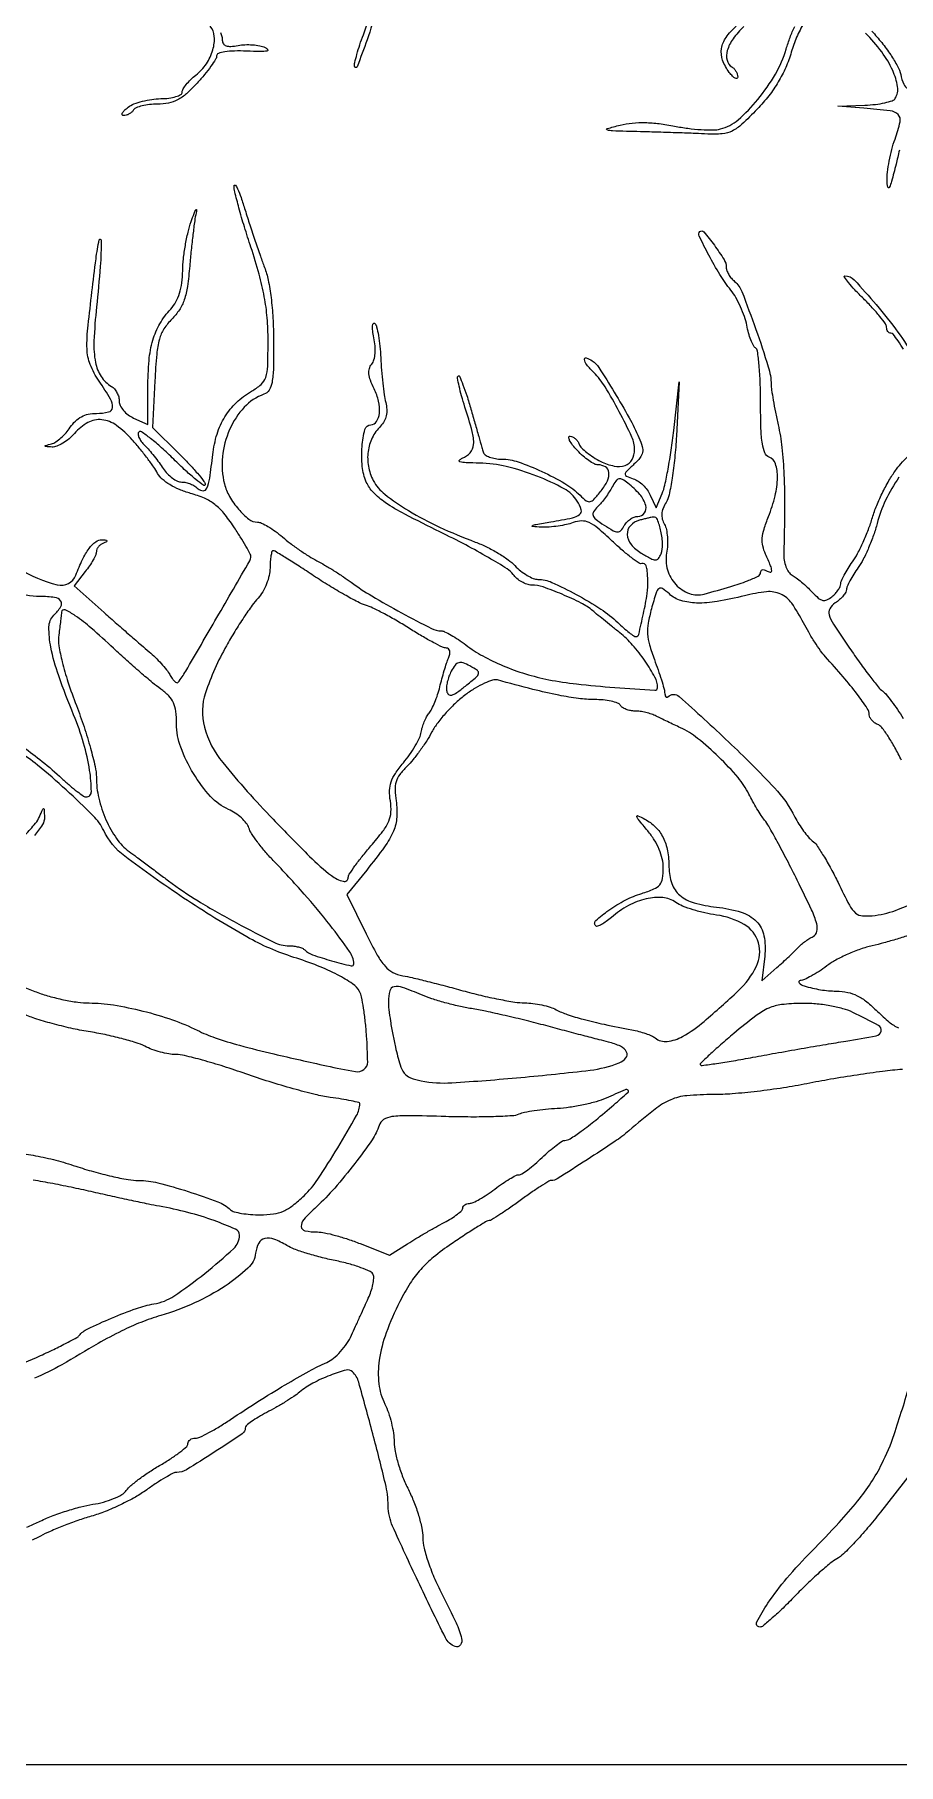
# Model space of a CAD drawing. Extents: x 0 to 565, y 0 to 584.
# Drawn here: x 195.2 to 346.1, y 0 to 302.2 of the extents above; entities that cross this region are included whole.
import ezdxf

# ---------------------------------------------------------------- set-up
doc = ezdxf.new("R2010")
doc.units = 0

msp = doc.modelspace()

# ---------------------------------------------------------------- linework, layer by layer
msp.add_lwpolyline([(0, 292), (0, 0), (282.5, 0), (565, 0), (565, 292), (565, 584), (282.5, 584), (0, 584)], close=True)
for points in [[(255.017089, 306.664562, -0.011236), (253.274051, 301.257658, -0.010116), (251.532222, 296.552555, -0.801208), (251.073066, 296.624273, -0.075436), (251.130807, 297.296468, -0.009634), (251.498444, 298.703661, -0.011098), (252.007367, 300.366479, -0.009033), (252.623766, 302.124273, 0.023048), (253.975074, 306.35376, 0.023574)], [(227.655376, 302.526031, -0.039068), (227.914941, 301.806106, -0.067086), (228, 301.175, 0.142257), (228.176816, 300.566107, 0.173142), (228.642225, 300.202901, 0.098028), (229.469302, 300.099512, 0.028462), (230.75, 300.264315, -0.037419), (231.94943, 300.396891, -0.027969), (233.279687, 300.369431, -0.028555), (234.536634, 300.200421, -0.055861), (235.5, 299.899925, -0.150441), (235.908507, 299.546946, -0.525753), (235.79476, 299.284179, -0.053034), (234.664036, 299.184158, -0.006955), (232.249378, 299.26061, 0.016058), (230.098814, 299.289533, 0.033858), (228.436784, 299.145652, 0.042798), (227.303222, 298.868746, 0.322053), (226.999378, 298.445417, -0.14095), (226.826579, 297.843278, -0.014883), (226.005512, 296.615089, -0.017464), (224.911426, 295.187698, -0.013167), (223.61513, 293.695417, -0.023457), (221.742535, 291.834297, -0.061624), (220.195609, 290.747755, -0.074424), (218.613134, 290.1868, -0.048058), (216.674147, 290, 0.026061), (215.267383, 289.926626, 0.032741), (213.981095, 289.70625, 0.034526), (212.963901, 289.38695, 0.162415), (212.5, 289, -0.071803), (212.179758, 288.617422, -0.052897), (211.730955, 288.29375, -0.053289), (211.228698, 288.073879, -0.076689), (210.749853, 288, -0.281378), (210.516181, 288.142807, -0.249301), (210.520506, 288.431283, -0.078908), (210.88705, 288.902477, -0.026162), (211.55887, 289.468197, -0.068033), (212.567237, 290.034492, -0.029543), (214.031356, 290.514453, -0.028558), (215.671853, 290.848035, -0.03377), (217.25, 290.968197, 0.027907), (218.686816, 291.060684, 0.043659), (219.898438, 291.315569, 0.054004), (220.748857, 291.677637, 0.271486), (221, 292.10608, -0.137037), (221.153066, 292.654074, -0.032522), (221.701364, 293.438942, -0.031063), (222.473683, 294.290048, -0.026323), (223.387622, 295.090264, 0.077761), (225.213515, 297.053881, 0.078045), (226.349555, 299.479009, 0.08887), (226.599141, 301.846431, 0.156378), (225.871762, 303.654518, -0.120155)], [(329.544637, 304.181931, 0.029197), (328.288215, 301.683028, 0.030541), (327.352683, 299.091494, -0.031003), (326.37798, 296.399244, -0.032353), (325.089471, 293.887758, -0.031203), (323.441887, 291.485163, -0.025152), (321.391843, 289.118235, -0.013997), (318.734934, 286.496508, -0.071426), (317.036038, 285.313837, -0.095015), (315.305801, 284.823671, -0.035036), (312.758881, 284.781504, 0.003397), (310.613232, 284.881768, 0.001211), (307.547921, 284.99671, 0.001201), (304.18365, 285.106612, 0.001418), (301, 285.193921, -0.001433), (296.128785, 285.327651, -0.071325), (295.183099, 285.492635, -0.741013), (295.188021, 285.74141, -0.009448), (297.477376, 286.342271, -0.034755), (299.577421, 286.699069, -0.029156), (301.834757, 286.790578, -0.026587), (304.287854, 286.616262, -0.019558), (306.977376, 286.173354, 0.017612), (309.275122, 285.785776, 0.017213), (311.612104, 285.557285, 0.01739), (313.674296, 285.498984, 0.059825), (315, 285.666938, 0.118315), (318.054243, 287.261129, 0.041653), (321.521645, 290.830249, 0.041006), (324.582213, 295.249415, 0.058907), (326.4611, 299.619176, -0.017997), (327.150086, 301.668101, -0.019946), (327.963972, 303.591699, -0.019751)], [(319.07264, 303.562909, 0.044513), (317.18697, 301.408514, 0.086357), (316.179108, 299.362594, 0.132475), (316.14201, 297.678471, 0.196427), (317, 296.5, -0.071803), (317.382578, 296.179758, -0.052897), (317.70625, 295.730955, -0.053289), (317.926121, 295.228698, -0.076689), (318, 294.749853, -0.281378), (317.857193, 294.516181, -0.249301), (317.568717, 294.520506, -0.078908), (317.097523, 294.88705, -0.026162), (316.531803, 295.55887, -0.074526), (315.369471, 297.692675, -0.125594), (315.166899, 299.709091, -0.117654), (315.958271, 301.667738, -0.060635), (317.75, 303.632626, 0.04638)], [(346.227107, 281.965318, -0.005332), (345.647047, 279.5, -0.004374), (344.883384, 276.515445, -0.059738), (344.469818, 275.475725, -0.699343), (344.211678, 275.514129, -0.043958), (344.083808, 276.624273, -0.037054), (344.154355, 278.116022, -0.016652), (344.456632, 280.055248, -0.016379), (344.913614, 282.092253, -0.021439), (345.470683, 283.916908, 0.026311), (346.363764, 286.947514, 0.262828), (346.01164, 288.171761, 0.165923), (344.63711, 288.832094, 0.009939), (340, 289.293242), (335.5, 289.650586), (340.190983, 289.825293, 0.019787), (342.03367, 289.967081, 0.026297), (343.689967, 290.249597, 0.025506), (344.999446, 290.615571, 0.175183), (345.515079, 291.024399, 0.180433), (345.91916, 293.053733, 0.067099), (345.061217, 295.882518, 0.052971), (343.140678, 299.128179, 0.034546), (340.3033, 302.434475, -0.009542)], [(341.410961, 302.75678, -0.021186), (343.146037, 300.756692, -0.020939), (344.712815, 298.609295, -0.021347), (345.922088, 296.618062, -0.071842), (346.4572, 295.194869, 0.042503), (346.992045, 293.47293, 0.201062), (347.70565, 292.755816, 0.112011), (348.972376, 292.541078, 0.009455), (352.296238, 292.787749, 0.013041), (354.47189, 293.048029, 0.011791), (356.70577, 293.42857, 0.011904), (358.690104, 293.864226, 0.036433), (360, 294.287812, -0.061298), (362.385137, 294.930367, -0.054933), (364.947129, 295.009699, -0.041454), (368.0501, 294.503659, -0.016819), (372.171739, 293.326695), (376.843478, 291.820987), (380.596588, 295.975231, -0.033503), (384.675255, 299.923093, -0.081905), (388.251418, 302.060323, -0.074721), (392.524576, 303.043137, -0.024476)], [(192.541852, 208.844498, 0.075492), (199.162396, 206.048159, 0.381833), (202.426944, 207.75, -0.021884), (203.583523, 210.451512, -0.047066), (204.751273, 212.389329, -0.066366), (205.897195, 213.573609, -0.182346), (206.987128, 213.921053, -0.016289), (207.648059, 213.864929, -0.26338), (207.821746, 213.737665, -0.39797), (207.765226, 213.574851, -0.023912), (207.25, 213.337719, 0.063914), (206.772053, 213.069634, 0.060465), (206.367188, 212.685121, 0.064999), (206.092616, 212.247734, 0.108109), (206, 211.824396, -0.107035), (205.88298, 211.284014, -0.020699), (205.429404, 210.386439, -0.021159), (204.801165, 209.365451, -0.01815), (204.057546, 208.346028), (202.115092, 205.876598), (207.382639, 201.188299, 0.001259), (209.587909, 199.23546, 0.001169), (211.858051, 197.244754, 0.001165), (213.885525, 195.483514, 0.00394), (215.2211, 194.347034, -0.01921), (216.280846, 193.38797, -0.015745), (217.339074, 192.286383, -0.016032), (218.24828, 191.210818, -0.039898), (218.821004, 190.355365, 0.026514), (219.244159, 189.685228, 0.049513), (219.66457, 189.201208, 0.076954), (220.019101, 188.957063, 0.348136), (220.247752, 189.00833, 0.037733), (221.610153, 190.979499, 0.000962), (227.053643, 200.32534, 0.000313), (232.797526, 210.245005, 0.131815), (233, 210.999679, 0.126457), (232.890173, 211.426982, 0.005355), (232.11581, 212.798874, 0.008915), (231.143217, 214.412579, 0.006196), (229.98999, 216.201397, 0.024833), (228.251915, 218.561927, 0.057516), (226.677, 220.09383, 0.062287), (224.87573, 221.15464, 0.03372), (222.447618, 222.014666, -0.029654), (220.493537, 222.688977, -0.038952), (218.811218, 223.54235, -0.044504), (217.507003, 224.505816, -0.087492), (216.707628, 225.512617, 0.028333), (216.027899, 226.61344, 0.009332), (214.909028, 228.152905, 0.009261), (213.601686, 229.817834, 0.010363), (212.280551, 231.370792, 0.053897), (209.511035, 233.886778, 0.130322), (206.953413, 234.880534, 0.155322), (204.534263, 234.398276, 0.08776), (202.186949, 232.5, -0.038403), (201.225433, 231.551984, -0.039102), (200.135753, 230.76845, -0.04211), (199.083164, 230.245555, -0.111162), (198.256613, 230.116001, -0.003009), (197.164296, 230.194739, -0.349486), (197.066483, 230.285937, -0.378549), (197.136111, 230.393191, -0.00317), (198.173364, 230.674567, 0.082645), (198.927915, 231.014675, 0.033489), (199.825085, 231.704299, 0.031994), (200.710863, 232.591604, 0.035147), (201.446417, 233.558565, -0.05377), (202.343758, 234.651415, -0.071579), (203.378579, 235.410632, -0.070954), (204.592847, 235.85165, -0.051724), (206.023053, 236, 0.054948), (208.142901, 236.233669, 0.329156), (208.828083, 237.02241, 0.155837), (208.488248, 238.474426, 0.014286), (206.470971, 241.637914, -0.053771), (204.929618, 244.53607, -0.089366), (204.373131, 247.238294, -0.034651), (204.557945, 251.394778, -0.002421), (205.940239, 263, -0.024775), (206.517013, 266.301922, -0.889824), (206.834863, 266.2681, -0.022288), (206.677545, 261.657585, -0.006532), (206.02812, 254.59852, 0.015365), (205.586258, 248.644561, 0.057445), (205.853594, 244.907468, 0.097186), (206.841514, 242.433622, 0.116423), (208.645985, 240.70031, -0.084338), (209.164154, 240.262299, -0.054796), (209.602258, 239.609777, -0.053391), (209.899548, 238.854765, -0.067209), (210, 238.110825, 0.117206), (210.182693, 237.342168, 0.060039), (210.734375, 236.512179, 0.054719), (211.54386, 235.750617, 0.054566), (212.5, 235.181954), (215, 234.042878), (215, 240.456339, -0.021544), (215.206454, 245.245663, -0.048983), (215.868626, 248.802751, -0.061018), (217.086608, 251.653128, -0.056138), (218.985042, 254.21432, 0.061595), (219.884619, 255.455947, 0.050633), (220.526686, 256.962905, 0.043701), (220.921133, 258.775729, 0.02752), (221.076852, 260.938561, -0.023704), (221.207927, 262.975967, -0.014969), (221.54418, 265.335077, -0.015027), (222.015005, 267.639177, -0.026611), (222.559838, 269.5, -0.005596), (223.079264, 270.926375, -0.039913), (223.392148, 271.590625, -0.786365), (223.491932, 271.561722, -0.042936), (223.418663, 271, 0.01941), (223.171433, 269.615507, 0.004418), (222.864721, 267.252194, 0.004566), (222.559818, 264.518905, 0.004426), (222.301464, 261.75215, -0.014304), (221.895703, 258.172221, -0.045559), (221.341648, 255.832525, -0.063112), (220.492481, 254.072974, -0.052475), (219.184144, 252.456872, 0.054805), (217.808954, 250.741953, 0.074351), (217.004372, 248.930392, 0.045395), (216.538783, 246.354397, 0.009144), (216.21373, 241.704722), (215.790743, 233.5), (220.38785, 229, -0.009906), (222.149551, 227.205807, -0.014092), (223.636766, 225.53816, -0.010033), (224.793517, 224.107771, -0.164502), (224.992478, 223.53416, -0.614418), (224.741556, 223.404585, -0.014242), (223.389433, 224.440415, -0.015911), (221.625652, 225.968777, -0.00833), (219.52474, 227.975567, 0.011104), (217.37919, 230.00235, 0.018318), (215.468725, 231.605322, 0.012691), (213.877591, 232.780349, 0.363926), (213.405693, 232.739026, 0.234015), (213.281132, 232.370134, 0.07185), (213.446847, 231.788521, 0.054855), (213.850392, 231.100763, 0.036309), (214.449834, 230.407308, -0.018332), (215.207348, 229.592113, -0.009487), (216.09611, 228.522049, -0.009418), (216.969067, 227.386268, -0.014106), (217.683892, 226.359689, 0.045366), (218.400143, 225.45694, 0.04469), (219.270811, 224.693159, 0.048356), (220.158287, 224.168226, 0.109814), (220.91501, 224, -0.058235), (221.645624, 223.914616, -0.038961), (222.447904, 223.65713, -0.039064), (223.197153, 223.279804, -0.060268), (223.767217, 222.832783, 0.19938), (224.635949, 222.473856, 0.299218), (225.298267, 222.910893, 0.065689), (225.79278, 224.664545, 0.00734), (226.327619, 228.788099, -0.046605), (227.083352, 232.378724, -0.061977), (228.455603, 235.415738, -0.065479), (230.458339, 237.897663, -0.061037), (233.079466, 239.845746, 0.051239), (234.767015, 241.049523, 0.13379), (235.580182, 242.283155, 0.071355), (235.919631, 244.210639, 0.007745), (235.993677, 248.735119, 0.021191), (235.830694, 252.660016, 0.024541), (235.334893, 256.367278, 0.022088), (234.426228, 260.315817, 0.012602), (233, 265, -0.005963), (231.856237, 268.584959, -0.007819), (230.902177, 271.886961, -0.005949), (230.182233, 274.663144, -0.070838), (230.071242, 275.764881, -0.679928), (230.274656, 275.835809, -0.07294), (230.661305, 275.227809, -0.022403), (231.267684, 273.691835, -0.008508), (231.979923, 271.5, 0.004144), (232.796598, 268.910076, 0.003159), (233.73217, 266.0875, 0.003193), (234.642649, 263.453168, 0.007493), (235.364787, 261.5, -0.042827), (236.013972, 259.271971, -0.018516), (236.509436, 256.219124, -0.016712), (236.834691, 252.632715, -0.013007), (236.956107, 248.718615, -0.00617), (236.920359, 243.84936, -0.039992), (236.676486, 241.409498, -0.093126), (236.157664, 240.052906, -0.171789), (235.25, 239.319603, 0.121298), (231.83166, 237.076597, 0.083536), (229.273833, 233.189472, 0.078671), (228.017888, 228.435585, 0.087013), (228.361146, 223.697217, 0.069214), (229.26031, 221.472601, 0.046925), (230.842052, 219.238631, 0.047662), (232.633737, 217.516312, 0.168962), (234.117295, 216.998779, -0.109978), (234.839152, 216.837388, -0.023857), (235.975081, 216.236246, -0.023784), (237.250014, 215.397292, -0.020797), (238.5, 214.404637, 0.016203), (239.867055, 213.298388, 0.010791), (241.5, 212.116879, 0.01087), (243.135644, 211.038152, 0.020836), (244.5, 210.257646, -0.01342), (245.864871, 209.503482, -0.007321), (247.5, 208.509322, -0.007291), (249.133447, 207.449604, -0.011496), (250.5, 206.488222, 0.025342), (254.091811, 204.10718, 0.009887), (259.275547, 201.173819, 0.00543), (264.538218, 198.40506, 0.118921), (266.217202, 198, -0.112802), (266.82583, 197.860922, -0.017116), (267.937599, 197.277117, -0.01844), (269.222119, 196.481351, -0.015024), (270.537594, 195.539123, 0.037377), (273.472813, 193.629107, 0.026306), (277.021853, 191.916629, 0.025079), (280.942655, 190.499549, 0.024804), (285, 189.476186, 0.022093), (289.857017, 188.725739, 0.008951), (296.52935, 188.115419, 0.002328), (303.524192, 187.634404, 0.433086), (304, 188.080694, 0.123758), (303.537799, 189.919455, 0.027483), (301.83607, 192.710822, 0.029215), (299.6456, 195.528307, 0.044099), (297.401126, 197.67614, -0.000761), (295.964083, 198.83059, -0.000813), (294.561996, 199.964241, -0.000771), (293.359594, 200.942754, -0.003811), (292.687522, 201.5, 0.057004), (290.651713, 202.851322, 0.018209), (287.351898, 204.387511, 0.016868), (284.00723, 205.667704, 0.083146), (282.022777, 206, -0.08099), (281.196017, 206.134802, -0.049249), (280.290441, 206.541025, -0.047853), (279.447871, 207.137119, -0.06067), (278.806704, 207.841787, 0.099103), (277.764735, 208.824575, 0.007905), (274.505719, 210.790588, 0.010455), (270.499933, 213.010746, 0.007824), (266, 215.293922, -0.00642), (259.890123, 218.3724, -0.028901), (256.455587, 220.41881, -0.051099), (254.38725, 222.151229, -0.089958), (253.146887, 223.995727, -0.07958), (252.440143, 226.720908, -0.043494), (252.412494, 230.181847, -0.04203), (252.908295, 233.197423, -0.343595), (253.938324, 234, 0.260535), (254.934237, 234.55673, 0.115363), (255.426386, 236.033871, 0.07929), (255.288436, 238.10996, 0.059606), (254.516006, 240.268371, -0.025022), (253.858056, 241.771044, -0.066327), (253.590992, 242.910552, -0.094834), (253.674567, 243.822904, -0.103435), (254.090352, 244.608868, 0.105864), (254.483323, 245.360423, 0.04707), (254.680927, 246.46663, 0.041219), (254.681329, 247.788918, 0.032267), (254.471636, 249.209041, -0.018083), (254.257431, 250.420904, -0.048369), (254.220541, 251.296116, -0.152449), (254.361783, 251.674678, -0.445436), (254.607219, 251.692631, -0.142031), (254.947778, 251.102679, -0.016562), (255.265912, 249.597092, -0.018818), (255.522833, 247.740203, -0.014344), (255.668807, 245.692631, 0.008929), (255.800402, 243.514489, 0.008031), (256.013182, 241.263887, 0.008077), (256.269063, 239.251591, 0.02501), (256.531177, 237.907834, -0.047913), (256.712003, 236.685734, -0.066268), (256.622211, 235.582324, -0.071975), (256.259694, 234.611096, -0.071234), (255.635776, 233.778633, 0.082983), (254.185418, 231.746253, 0.080206), (253.453064, 229.328798, 0.078498), (253.511152, 226.757706, 0.074635), (254.354613, 224.281147, 0.108431), (256.371482, 221.853659, 0.029598), (260.500984, 219.014369, 0.027059), (265.905742, 216.138158, 0.019822), (272.177198, 213.521287, -0.025158), (274.132668, 212.680734, -0.020368), (276.140559, 211.591617, -0.020826), (277.912655, 210.432167, -0.048935), (279.101512, 209.391945, 0.035388), (280.092233, 208.476625, 0.034603), (281.209289, 207.702634, 0.03667), (282.284305, 207.165395, 0.097845), (283.121399, 207, -0.106873), (285.533294, 206.478512, -0.017722), (289.81348, 204.350886, -0.020513), (294.098099, 201.795494, -0.046289), (297.054719, 199.446791, 0.01103), (298.077556, 198.509537, 0.015289), (299.037408, 197.718745, 0.011761), (299.859969, 197.112642, 0.15408), (300.216821, 197, 0.346667), (300.718058, 197.394994, 0.005983), (301.542588, 201.013822, 0.013677), (302.199664, 204.530783, 0.052555), (302.315911, 206.75, 0.009801), (302.190436, 208.482912, 0.062298), (302.00134, 209.343398, 0.179192), (301.695481, 209.709955, 0.211896), (301.25, 209.756086, -0.234271), (300.776756, 209.825585, -0.01089), (299.426191, 210.805832, -0.01611), (297.83705, 212.09573, -0.010675), (296.094479, 213.672207, 0.01242), (293.589469, 215.922601, 0.065798), (292.045952, 216.924321, 0.117498), (290.742108, 217.202678, 0.085137), (289.27938, 216.91612, -0.036725), (288.128606, 216.572834, -0.018681), (286.64205, 216.303661, -0.018454), (285.080395, 216.139288, -0.026226), (283.6849, 216.117619, -0.011536), (282.184867, 216.207704, -0.739931), (282.147913, 216.377992, -0.083408), (282.771506, 216.601394, -0.00283), (285.347751, 217.048704, 0.00815), (289.153839, 217.751338, 0.116155), (290.400617, 218.323324, 0.312679), (290.663845, 219.164419, 0.064624), (289.977971, 220.652621, 0.128211), (287.672467, 222.821345, 0.031953), (282.941725, 225.024965, 0.033324), (277.591062, 226.711917, 0.055985), (272.922844, 227.307696, -0.007161), (270.56529, 227.377044, -0.05794), (269.498886, 227.548571, -0.548038), (269.416654, 227.821255, -0.127358), (269.904035, 228.160204, 0.124254), (271.308073, 229.123965, 0.169004), (271.883717, 230.535772, 0.078914), (271.64017, 232.842577, 0.013357), (270.372187, 237.100956, -0.009993), (269.78048, 239.040344, -0.015272), (269.352901, 240.746143, -0.009761), (269.073479, 242.15687, -0.245092), (269.188141, 242.521474, -0.531533), (269.428253, 242.47487, -0.009087), (270.022214, 241.004052, -0.014192), (270.692725, 239.091831, -0.007949), (271.404379, 236.73262, 0.000337), (272.110936, 234.254474, 0.000426), (272.767868, 231.963645, 0.000336), (273.321886, 230.042746, 0.003448), (273.557041, 229.25, 0.168601), (273.906311, 228.770282, 0.059928), (274.666235, 228.367187, 0.051089), (275.675898, 228.092206, 0.040976), (276.799137, 228, -0.083389), (279.671385, 227.517619, -0.025094), (283.794549, 225.856593, -0.025787), (287.814063, 223.739905, -0.062364), (290.460023, 221.682834, 0.031981), (291.544367, 220.728989, 0.220372), (292.218319, 220.575653, 0.159624), (292.901702, 220.973014, 0.015258), (294.155808, 222.470949, 0.054171), (295.257933, 224.235602, 0.143172), (295.501044, 225.68995, 0.227485), (294.902505, 226.631739, 0.140233), (293.615297, 227, -0.122697), (292.975738, 227.159343, -0.029172), (292.030803, 227.734375, -0.028277), (290.992134, 228.543059, -0.024637), (290, 229.5, -0.021415), (289.17196, 230.460708, -0.048771), (288.654808, 231.265625, -0.106661), (288.515565, 231.786753, -0.428514), (288.718697, 232, -0.113436), (289.166517, 231.897078, -0.06591), (289.629186, 231.591672, -0.060591), (290.035914, 231.141454, -0.061891), (290.319436, 230.609946, 0.104782), (290.735368, 229.968415, 0.028317), (291.643034, 229.155857, 0.02737), (292.803251, 228.329633, 0.025344), (294.076252, 227.611847, 0.063719), (296.420557, 226.794498, 0.135939), (298.320059, 226.912444, 0.182), (299.541002, 227.924851, 0.130342), (300, 229.655688, 0.108553), (299.515702, 231.860103, 0.01346), (297.323655, 236.290732, 0.016182), (294.847644, 240.628062, 0.058647), (292.882515, 243.117485, -0.025955), (291.64394, 244.491786, -0.134969), (291.237805, 245.417885, -0.555956), (291.564187, 245.693327, -0.071154), (292.57912, 245.195627, -0.100683), (293.763151, 243.979724, -0.006231), (296.448017, 239.687441, -0.010129), (299.038882, 235.227255, -0.023582), (300.750062, 231.763325, -0.030505), (301.324154, 230.193959, -0.118873), (301.378591, 229.169071, -0.124798), (300.959384, 228.259532, -0.035159), (299.885795, 227.108229, 0.008383), (298.567754, 225.838348, 0.187585), (298.357245, 225.36234, 0.31565), (298.583221, 225.006652, 0.021497), (299.770309, 224.572901, -0.07267), (300.589243, 224.174868, -0.041792), (301.44333, 223.482737, -0.040755), (302.201861, 222.626147, -0.053333), (302.736251, 221.727998), (303.758496, 219.5), (304.811646, 222, 0.045896), (305.277675, 223.470164, 0.008448), (305.838906, 226.2625, 0.009009), (306.383082, 229.562454, 0.008092), (306.829809, 233), (307.794821, 241.5), (307.290076, 232, -0.011365), (307.00234, 228.211799, -0.013877), (306.554694, 224.686099, -0.012408), (306.026607, 221.765084, -0.089288), (305.495442, 220.44204, 0.04554), (304.970428, 219.405557, 0.075278), (304.749512, 218.451626, 0.082054), (304.82899, 217.534471, 0.065098), (305.198602, 216.609601, -0.076425), (305.53783, 215.701907, -0.032028), (305.721769, 214.40663, -0.030753), (305.744098, 212.970063, -0.034889), (305.585103, 211.601948, 0.118979), (305.735618, 208.676173, 0.114208), (307.201074, 206.090829, 0.12285), (309.55279, 204.53922, 0.151654), (312.164924, 204.440617, 0.005828), (316.774357, 205.740859, 0.020053), (319.716979, 206.737928, 0.024242), (321.596925, 207.566817, 0.284053), (322, 208.219077, -0.136498), (322.081032, 208.510369, -0.19084), (322.29375, 208.672418, -0.140621), (322.61717, 208.670624, -0.067256), (323, 208.5, 0.103502), (323.672552, 208.256552, 0.470089), (323.940116, 208.499801, 0.087193), (323.743543, 209.379467, 0.008432), (322.867137, 211.392257, -0.053935), (322.390433, 212.831909, -0.072121), (322.297044, 214.203082, -0.056054), (322.598838, 215.789594, -0.020163), (323.367137, 217.959547, 0.034992), (324.532731, 221.590113, 0.057044), (324.941203, 224.795856, 0.077728), (324.59883, 227.184364, 0.230684), (323.5, 228.361626, -0.204979), (322.753042, 229.087036, -0.060034), (322.307833, 230.660432, -0.032026), (322.063857, 233.310712, -0.006942), (322, 237.909598, 0.009231), (321.93578, 241.387674, 0.013986), (321.73955, 244.4073, 0.008613), (321.465941, 246.882604, 0.226222), (321.113363, 247.429938, -0.138234), (320.73079, 247.846832, -0.024926), (320.29928, 248.818512, -0.025204), (319.896988, 250.041936, -0.020464), (319.587082, 251.387508, 0.037337), (319.186845, 252.891521, 0.022842), (318.50483, 254.597091, 0.02284), (317.669955, 256.233569, 0.037291), (316.801044, 257.525803, -0.027852), (314.900568, 260.240185, -0.01715), (312.959252, 263.624167, -0.008384), (311.26984, 266.951844, -0.319889), (311.401115, 267.734448, -0.441321), (312.076544, 267.703473, -0.014786), (313.920126, 265.348404, -0.019315), (315.606909, 262.861442, -0.140247), (316, 261.487586, 0.090862), (316.103023, 260.925342, 0.042912), (316.423841, 260.258175, 0.040634), (316.890791, 259.597442, 0.045439), (317.442864, 259.047419, -0.128183), (318.726741, 257.260769, -0.006898), (321.163731, 250.673197, -0.0093), (323.342404, 244.141067, -0.07361), (323.837632, 241, 0.035846), (323.909732, 240.112718, 0.005214), (324.204054, 238.325, 0.005879), (324.599561, 236.215733, 0.005007), (325.065182, 234, -0.027082), (325.716355, 230.040327, -0.016369), (326.077863, 225.299428, -0.012659), (326.185306, 219.348546, -0.005733), (326.039292, 211.55366, 0.04604), (326.114892, 210.332278, 0.052609), (326.414507, 209.201241, 0.059309), (326.889908, 208.293748, 0.115398), (327.49048, 207.745389, -0.034543), (328.216728, 207.270338, -0.013558), (329.151027, 206.521831, -0.013344), (330.121155, 205.654979, -0.016214), (330.980594, 204.790455, 0.026125), (332.076399, 203.730999, 0.121944), (332.852092, 203.333447, 0.16931), (333.582835, 203.410105, 0.063275), (334.465262, 203.97117, 0.034107), (335.052564, 204.530393, 0.035625), (335.549171, 205.156607, 0.0381), (335.895094, 205.756463, 0.1122), (336, 206.218074, -0.105987), (336.116268, 206.760415, -0.016592), (336.60035, 207.7485, -0.017817), (337.261251, 208.891199, -0.014697), (338.043745, 210.061435, 0.033829), (338.929654, 211.502687, 0.014915), (339.910606, 213.51446, 0.014683), (340.827629, 215.717183, 0.019116), (341.529077, 217.785957, -0.02615), (342.281833, 219.907486, -0.017033), (343.359318, 222.273662, -0.017139), (344.571747, 224.51614, -0.031046), (345.735331, 226.246511, -0.039203), (347.927358, 228.683965, -0.04407)], [(346.942037, 247.185435, 0.017937), (345.993692, 248.659611, 0.013145), (345.152941, 249.803534, 0.231691), (344.751717, 250, -0.137146), (344.465058, 250.080135, -0.100225), (344.220817, 250.305383, -0.086225), (344.056394, 250.642294, -0.070617), (344, 251.0396, 0.157753), (343.806347, 251.638111, 0.013449), (342.813133, 252.937185, 0.016755), (341.507224, 254.446851, 0.012184), (339.9596, 256.0396, -0.009484), (338.466356, 257.559873, -0.018509), (337.345542, 258.836633, -0.019359), (336.626203, 259.79332, -0.605155), (336.734433, 260, -0.208536), (338.348096, 259.296388, -0.010954), (342.178188, 254.986568, -0.018039), (345.989234, 250.161823, -0.028205), (348.871022, 245.725429, 0.039527)], [(346.146089, 224.826015, 0.038437), (343.827054, 220.813332, 0.048386), (342.354151, 216.784531, -0.02139), (341.723955, 214.722293, -0.016334), (340.866111, 212.523716, -0.016605), (339.925228, 210.51414, -0.036938), (339.049903, 209.070082, 0.014661), (338.26505, 207.896501, 0.017787), (337.602159, 206.750902, 0.01655), (337.116506, 205.760482, 0.106096), (337, 205.217602, -0.137208), (336.869504, 204.751015, -0.038032), (336.422598, 204.126939, -0.035371), (335.786688, 203.468765, -0.030639), (335.034377, 202.871972, 0.103869), (334.077598, 201.854019, 0.216803), (333.949639, 200.796717, 0.06891), (334.71964, 199.178645, 0.004834), (337.526156, 195, 0.005911), (339.32813, 192.437747, 0.007488), (341.056035, 190.115625, 0.006055), (342.552869, 188.21383, 0.059104), (343.283434, 187.5, -0.054807), (343.929485, 186.879476, -0.012342), (344.878946, 185.684396, -0.012652), (345.911259, 184.242601, -0.011958), (346.889607, 182.723477, 0.008353)], [(346.595866, 175.38894, 0.01563), (345.454749, 177.618054, 0.020068), (344.261572, 179.58832, 0.018313), (343.158916, 181.128704, 0.13748), (342.446066, 181.65907, -0.063168), (341.891956, 181.956461, -0.060364), (341.42009, 182.386733, -0.06512), (341.097233, 182.878621, -0.109638), (340.984027, 183.356989, 0.147234), (340.632896, 184.467117, 0.012336), (338.855198, 186.9395, 0.01459), (336.419119, 189.969121, 0.00835), (333.313964, 193.4874, -0.030036), (332.479159, 194.520252, -0.011635), (331.445352, 196.042998, -0.011469), (330.398655, 197.749342, -0.013922), (329.5, 199.396491, 0.035909), (327.432199, 202.819729, 0.131968), (325.502829, 204.422507, 0.133851), (323.046362, 204.830679, 0.037375), (319.17498, 204.141484, -0.020304), (314.420689, 203.1267, -0.048232), (310.818089, 202.862156, -0.06771), (308.089722, 203.297707, -0.110964), (306.06154, 204.444307, 0.035546), (304.85108, 205.392512, 0.333303), (304.229995, 205.361427, 0.146084), (303.744626, 204.632148, 0.00731), (302.936106, 201.846572, 0.024126), (302.381274, 199.36109, 0.057245), (302.273433, 197.471883, 0.055092), (302.595818, 195.564277, 0.020973), (303.443971, 193, -0.006715), (304.102099, 191.185453, -0.007976), (304.672887, 189.454688, -0.00705), (305.109521, 187.983477, -0.049827), (305.23908, 187.25, 0.038862), (305.308083, 186.802361, 0.099398), (305.443843, 186.505384, 0.21321), (305.618268, 186.404644, 0.225988), (305.803788, 186.470455, -0.397889), (307.797287, 186.526343, -0.007057), (316.414964, 178.602848, -0.014203), (324.402406, 170.606217, -0.072531), (328, 165.476477, 0.022153), (328.686389, 164.252543, 0.019366), (329.507998, 163.036331, 0.019809), (330.337108, 161.995096, 0.053306), (331.027228, 161.349332, -0.081079), (331.790342, 160.551717, -0.012722), (332.979084, 158.721577, -0.013855), (334.277099, 156.469708, -0.011694), (335.527228, 154.019617, 0.008171), (337.497921, 150.089158, 0.091875), (338.569813, 148.720336, 0.170415), (339.817584, 148.213784, 0.045061), (342, 148.305519, 0.061176), (346.066042, 149.362263, 0.01628), (352.221773, 152.030617, 0.010723)], [(193.241064, 177.667346, -0.021622), (196.544189, 175.20586, -0.016127), (199.972861, 172.223401, 0.010366), (201.35978, 170.988625, 0.014455), (202.653854, 169.946874, 0.010802), (203.760826, 169.144363, 0.152588), (204.222861, 169, 0.417999), (205.133182, 169.922146, 0.034651), (204.827256, 173.63638, 0.033412), (203.776238, 178.375276, 0.026572), (202.037377, 183.319518, -0.013141), (199.42769, 190.148258, -0.035572), (198.056836, 195.14737, -0.051834), (197.725692, 198.699667, -0.196153), (198.573691, 200.716548, 0.054587), (199.800732, 202.245355, 0.309036), (199.768854, 203.235513, 0.208084), (198.719341, 203.848817, 0.029642), (196.171445, 204, -0.092954), (191.38648, 204.897312, -0.079921)], [(193.252086, 135.779811, -0.002216), (195.519326, 134.922786, 0.023253), (197.746716, 134.186294, 0.01671), (200.292654, 133.564818, 0.016932), (202.760515, 133.135738, 0.034585), (204.720536, 133, -0.039995), (208.980924, 132.658668, -0.021719), (214.128939, 131.59728, -0.021543), (219.288712, 130.058459, -0.032487), (223.612232, 128.241371, 0.03328), (226.748978, 126.92891, 0.015299), (230.984415, 125.622685, 0.010196), (236.995925, 124.099456, 0.003073), (246.19282, 122.027152, 0.010336), (251.242771, 121.030741, 0.206655), (252.737839, 121.386222, 0.2402), (253.381309, 122.690478, 0.014074), (253.192933, 127.25, 0.010023), (252.968367, 129.752883, 0.011902), (252.652928, 132.104688, 0.010764), (252.298581, 134.066889, 0.071683), (251.965026, 135, 0.122784), (250.755644, 136.34928, 0.028846), (248.132033, 137.914821, 0.026254), (244.646422, 139.504229, 0.017394), (240.5, 140.973507, -0.052316), (232.260253, 144.557653, -0.018317), (221.244042, 151.333937, -0.014877), (210.948011, 158.650897, -0.118757), (207.279687, 163.124677, 0.083447), (205.458033, 165.693162, 0.011607), (200.729139, 170.225503, 0.013526), (195.730257, 174.556333, 0.049647), (192.25, 176.874748, -0.030071)], [(193.541309, 162.345253, 0.010543), (195.38953, 164.400163, 0.08163), (196.060899, 165.498866, -0.002511), (196.626662, 166.872763, -0.328992), (196.774501, 166.961274, -0.374421), (196.885169, 166.844383, -0.002788), (196.936614, 165.414353, -0.151564), (196.587908, 164.156618, -0.029672), (195.186549, 162.237117, -0.024869)], [(348.026617, 144.883996, -0.008032), (345.840793, 144.173726, -0.007959), (343.543554, 143.507671, -0.011455), (341.488793, 142.997488, 0.029319), (339.454912, 142.414654, 0.020073), (337.221669, 141.528239, 0.020283), (335.131799, 140.49659, 0.038142), (333.553263, 139.472828, -0.017768), (332.208941, 138.521057, -0.019968), (330.850671, 137.705747, -0.019675), (329.649322, 137.108544, -0.093276), (328.905609, 136.929715, 0.634218), (328.74039, 136.528271, 0.136923), (329.631035, 135.971523, 0.030747), (332.470123, 135.321581, 0.036182), (335.216667, 135.070285, -0.04546), (337.207094, 134.850924, -0.06479), (338.887551, 134.275286, -0.056145), (340.530995, 133.218194, -0.025414), (342.433333, 131.5, 0.024285), (344.456848, 129.664047, 0.067129), (346.089116, 128.653787, 0.07279)], [(192.030317, 106.833545, -0.017856), (195.397084, 106.323097, -0.017017), (198.945941, 105.528737, -0.01741), (202.405263, 104.5, 0.012705), (205.515918, 103.543009, 0.012313), (208.703719, 102.734375, 0.012314), (211.540947, 102.16168, 0.043665), (213.388804, 102, -0.061669), (216.743366, 101.584676, -0.015609), (222.036609, 100.076448, -0.013715), (227.191891, 98.274721, -0.095673), (229.45, 96.876505, 0.122412), (230.070751, 96.536121, 0.022462), (231.358844, 96.257473, 0.022942), (232.931098, 96.064302, 0.019096), (234.614151, 96, 0.034278), (236.922115, 96.158412, 0.068747), (238.677452, 96.652423, 0.063832), (240.314291, 97.631606, 0.026045), (242.269718, 99.34207, 0.052514), (244.679781, 102.231961, 0.011598), (248.149669, 107.681592, 0.007813), (251.450507, 113.339014, 0.128841), (252, 115.436071, 0.349238), (251.864931, 115.605862, 0.004808), (250.48761, 115.909807, 0.011005), (248.82538, 116.221859, 0.006721), (246.851438, 116.520432, -0.025389), (244.230436, 117.017559, -0.008147), (240.395906, 118.015092, -0.008104), (236.157263, 119.266141, -0.00898), (232.105053, 120.61427, 0.007885), (228.23685, 121.910604, 0.009418), (224.551294, 123.005442, 0.008339), (221.421968, 123.815319, 0.059211), (219.867922, 124, -0.042274), (218.657839, 124.102494, -0.022636), (217.191216, 124.421631, -0.022378), (215.713984, 124.885518, -0.0324), (214.461994, 125.435339, 0.043956), (212.937457, 126.063299, 0.011874), (210.423124, 126.783913, 0.011927), (207.51794, 127.468805, 0.012105), (204.597688, 128.010647, -0.015207), (201.555253, 128.594705, -0.011786), (198.281393, 129.40854, -0.011956), (195.260508, 130.313727, -0.027947), (193.062372, 131.168626, 0.016817)], [(346.75, 121.404891, 0.01116), (343.305564, 121.037948, 0.005229), (338.865707, 120.417222, 0.005178), (334.222805, 119.669287, 0.00724), (330.090704, 118.897909, -0.011998), (325.980217, 118.170967, -0.008881), (321.4049, 117.557511, -0.008986), (317.060952, 117.132405, -0.019897), (313.73506, 117, 0.021624), (309.120391, 116.800332, 0.079742), (306.298228, 116.092839, 0.065893), (303.572334, 114.472269, 0.011769), (299, 110.686974, -0.030609), (296.528449, 108.793061, -0.005515), (291.68436, 105.608183, -0.002088), (286.464338, 102.288713, -0.141491), (285.464509, 102, 0.137699), (285.015675, 101.874003, 0.005578), (283.571981, 100.971875, 0.009403), (281.877393, 99.841002, 0.006487), (280, 98.5, -0.005847), (278.127549, 97.158906, -0.008592), (276.448354, 96.028125, -0.00472), (275.014499, 95.117079, -0.140052), (274.604714, 95, 0.135921), (274.18155, 94.882801, 0.003218), (272.41127, 93.805195, 0.006854), (270.347525, 92.491257, 0.004572), (268.018608, 90.932578, 0.020596), (264.897682, 88.608262, 0.040048), (262.650177, 86.466235, 0.041336), (260.817955, 84.039705, 0.023495), (258.998108, 80.840072, 0.029434), (256.618091, 75.383617, 0.051809), (255.407266, 70.620359, 0.063893), (255.333788, 66.490841, 0.088459), (256.377586, 62.94493, -0.033886), (256.999285, 61.453702, -0.021833), (257.523416, 59.6553, -0.021942), (257.88339, 57.84276, -0.038062), (258, 56.313118, 0.052328), (258.172068, 54.673505, 0.020754), (258.734375, 52.477052, 0.020269), (259.542941, 50.136762, 0.023963), (260.5, 48, -0.024473), (261.457083, 45.857329, -0.020425), (262.265625, 43.499161, -0.02091), (262.827354, 41.277488, -0.051505), (263, 39.605907, 0.061895), (263.226088, 37.786521, 0.021009), (263.987941, 35.226758, 0.019802), (265.109943, 32.341596, 0.017502), (266.5, 29.430511, -0.009831), (268.829229, 24.739048, -0.050844), (269.792767, 22.011412, -0.218354), (269.568703, 20.858743, -0.341199), (268.646258, 20.582249, -0.188037), (266.961208, 22.115114, -0.004359), (262.173256, 31.971346, -0.006567), (257.745879, 41.615984, -0.100818), (256.964378, 45.173112, 0.055097), (256.477141, 49.038509, 0.006021), (254.279035, 57.737184, 0.003482), (251.81562, 66.760275, 0.128683), (250.747183, 68.58615, 0.269422), (249.634348, 68.881059, 0.02482), (246.81424, 67.95612, 0.031017), (243.833574, 66.594286, 0.049114), (241.5, 65.036112, -0.023759), (240.47418, 64.273347, -0.009199), (238.985938, 63.31214, -0.009083), (237.332317, 62.327863, -0.011101), (235.75, 61.470547, 0.015467), (234.313345, 60.675852, 0.022416), (233.101562, 59.880166, 0.019225), (232.187325, 59.16432, 0.220488), (232, 58.760175, -0.248806), (231.474961, 57.770375, -0.00496), (226.573538, 54.520745, -0.007092), (221.728532, 51.474015, -0.137653), (220.039378, 51, 0.119556), (219.416123, 50.848812, 0.01206), (218.065934, 50.111055, 0.014573), (216.482211, 49.132762, 0.011106), (214.805142, 47.973805, -0.029224), (212.808667, 46.698403, -0.016106), (210.235419, 45.365802, -0.016012), (207.530091, 44.178358, -0.024674), (205.114971, 43.345045, 0.012823), (202.760372, 42.594553, 0.010017), (200.243022, 41.663557, 0.010152), (197.932817, 40.701577, 0.024226), (196.270754, 39.87124, -0.030255), (194.792282, 39.15475, -0.023299)], [(189.758916, 68.997197, 0.04306), (195.563164, 71.087033, 0.004339), (198.257336, 72.356536, 0.006311), (200.609179, 73.526578, 0.003385), (202.572639, 74.551368, 0.101878), (203, 74.904707, -0.112649), (204.486485, 76.081339, -0.011162), (208.663323, 77.961124, -0.014796), (212.997222, 79.64699, -0.044743), (216.061559, 80.435869, 0.107052), (219.560228, 81.816406, 0.021983), (224.943828, 85.767149, 0.017679), (229.987636, 90.123512, 0.208715), (231, 92.443096, 0.297304), (230.317593, 93.489313, 0.017073), (226.581189, 94.984829, 0.023069), (221.976571, 96.4115, 0.019557), (217, 97.499381, -0.006893), (215.136724, 97.857516, -0.001836), (212.178125, 98.479922, -0.001861), (208.81953, 99.212453, -0.001918), (205.5, 99.962793, 0.005219), (202.070764, 100.714169, 0.004242), (198.38125, 101.4497, 0.004287), (194.97, 102.069453, 0.011129)], [(193.873947, 41.466497, 0.016955), (195.934945, 42.375965, -0.020492), (198.152656, 43.335907, -0.013848), (200.751224, 44.254621, -0.013966), (203.31692, 45.004099, -0.026863), (205.414637, 45.434928, 0.029842), (207.254773, 45.824284, 0.03131), (209.005345, 46.425425, 0.033059), (210.440109, 47.135336, 0.10396), (211.234595, 47.850272, -0.060372), (212.022473, 48.693504, -0.014563), (213.5236, 49.881802, -0.014738), (215.338746, 51.153154, -0.014151), (217.25, 52.333463, 0.014089), (219.069794, 53.456978, 0.02041), (220.604688, 54.557614, 0.01667), (221.772667, 55.53392, 0.213459), (222, 56.042154, -0.135094), (222.100525, 56.40742, -0.100389), (222.383114, 56.718633, -0.086926), (222.805816, 56.92808, -0.071778), (223.304219, 57, 0.109735), (224.065542, 57.169124, 0.012693), (225.640888, 57.954687, 0.014784), (227.486646, 59.005443, 0.011566), (229.427379, 60.25, -0.007018), (234.192459, 63.367285, -0.007467), (238.946413, 66.284243, -0.007788), (243.190699, 68.713457, -0.022259), (246.237932, 70.22227, 0.067912), (247.406237, 70.939943, 0.03607), (248.641091, 72.110279, 0.035004), (249.756183, 73.5174, 0.044214), (250.569118, 74.964682, -0.000249), (251.275718, 76.530494, -0.000168), (252.083656, 78.316884, -0.000169), (252.866296, 80.044233, -0.000337), (253.487657, 81.411943, 0.026392), (253.960612, 82.615832, 0.029058), (254.286794, 83.825121, 0.030258), (254.440581, 84.879291, 0.113173), (254.347081, 85.537903, 0.194687), (253.842562, 86.078415, 0.020047), (252.199575, 86.763732, 0.022624), (250.095832, 87.437265, 0.016179), (247.69061, 88.006148, -0.012768), (245.15813, 88.586919, -0.012908), (242.667889, 89.294329, -0.012797), (240.534614, 90.020717, -0.05007), (239.285183, 90.630188, 0.044244), (237.021382, 91.767234, 0.154911), (235.412203, 91.879502, 0.215849), (234.357731, 91.056213, 0.091717), (233.816422, 89.305074, -0.179185), (232.478501, 86.68086, -0.040755), (228.478447, 83.555594, -0.038595), (223.142929, 80.608684, -0.035095), (217.247905, 78.407865, 0.021795), (213.778682, 77.216734, 0.02186), (210.429847, 75.72916, 0.014965), (206.292606, 73.513542, 0.004237), (199.989081, 69.819615, -0.042741), (195.181586, 67.478843, -0.038884)], [(348.340818, 50.990311), (342.920409, 44.046843, -0.010289), (340.684792, 41.301438, -0.01205), (338.449779, 38.794334, -0.011039), (336.471743, 36.771734, -0.069415), (335.312883, 35.916362, 0.048176), (334.155219, 35.135324, 0.009492), (332.250464, 33.502161, 0.009982), (330.097453, 31.505532, 0.009121), (327.958897, 29.364674, -0.008306), (325.912271, 27.309156, -0.012169), (324.039048, 25.575873, -0.007622), (322.431154, 24.202111, -0.174693), (321.870334, 24, -0.559256), (321.331379, 24.877182, -0.032651), (323.282348, 28.175339, -0.026814), (326.605878, 32.519535, -0.017132), (330.898115, 37.211463, 0.006605), (335.71434, 42.25862, 0.018051), (338.939019, 45.990024, 0.024395), (341.270523, 49.202557, 0.027621), (343.175159, 52.5, 0.036965), (345.308792, 57.622488, 0.008485), (348.113708, 66.569372, 0.009123)]]:
    msp.add_lwpolyline(points, format="xyb")
for points in [[(296.076287, 223.142543, -0.021717), (295.561843, 222.274162, -0.013676), (294.890594, 221.3047, -0.013727), (294.176728, 220.385662, -0.02439), (293.532878, 219.675735, 0.052299), (292.820194, 218.796035, 0.233737), (292.744835, 218.155791, 0.145406), (293.218623, 217.507142, 0.017781), (294.670728, 216.480092, 0.013586), (296.252018, 215.504342, 0.125137), (297.020913, 215.285973, 0.221426), (297.58841, 215.53133, 0.054226), (298.194089, 216.382334, -0.06149), (298.648075, 217.00104, -0.053344), (299.259479, 217.52481, -0.05607), (299.928005, 217.881173, -0.094711), (300.54969, 218, 0.240247), (301.719961, 218.596751, 0.233316), (301.943888, 219.907141, 0.105594), (300.890617, 221.837031, 0.049267), (298.819739, 223.814567, 0.037629), (297.869732, 224.448819, 0.19068), (297.25074, 224.53391, 0.179113), (296.717487, 224.173233, 0.032572)], [(300.852625, 217.330438, 0.142099), (299.26611, 216.375281, 0.201695), (298.710581, 214.846353, 0.159481), (299.383956, 213.088558, 0.089009), (301.13783, 211.577653, 0.012024), (302.836941, 210.628318, 0.112017), (303.642847, 210.411887, 0.240828), (304.171031, 210.656296, 0.074724), (304.615746, 211.441034, 0.103566), (304.884768, 213.107923, 0.041355), (304.585562, 215.41362, 0.038818), (303.978615, 217.452679, 0.354096), (303.230948, 217.883999, 0.014063), (302.843211, 217.811232, 0.003761), (302.2308, 217.67354, 0.003809), (301.53694, 217.50646, 0.003925)], [(236.333333, 208.99186, -0.057181), (236.18165, 207.66986, -0.037638), (235.723275, 206.207332, -0.037545), (235.048373, 204.824368, -0.055413), (234.242772, 203.74186, 0.032458), (233.214825, 202.485139, 0.008841), (231.759425, 200.371514, 0.008904), (230.190214, 197.909963, 0.009155), (228.724508, 195.416485, 0.046936), (225.052616, 187.178615, 0.147926), (224.862533, 181.198351, 0.107289), (228.062164, 174.987473, 0.018835), (236.849507, 165.111445, 0.006055), (243.248355, 158.602988, 0.030858), (247.063535, 155.256242, 0.1026), (249.118177, 154.253821, 0.489304), (250, 154.93918, -0.147039), (250.170823, 155.507496, -0.00959), (251.157006, 156.939293, -0.013285), (252.429907, 158.61754, -0.009488), (253.938745, 160.429225, 0.015076), (256.041121, 163.011731, 0.061341), (257.064293, 164.755646, 0.088368), (257.44181, 166.355126, 0.054148), (257.339494, 168.295367, -0.04512), (257.210378, 170.118679, -0.077531), (257.473842, 171.615466, -0.066786), (258.217194, 173.106961, -0.025948), (259.611322, 174.949929, 0.021833), (260.709561, 176.377191, 0.021419), (261.686624, 177.903703, 0.021885), (262.425613, 179.313647, 0.072013), (262.730473, 180.316122, -0.035621), (262.92772, 181.187322, -0.025369), (263.265897, 182.129542, -0.025749), (263.682784, 182.999639, -0.048645), (264.118818, 183.643167, 0.057894), (264.587175, 184.36263, 0.018656), (265.111711, 185.524402, 0.018326), (265.603539, 186.871181, 0.019559), (265.983665, 188.221651, -0.007557), (266.337477, 189.605103, -0.006471), (266.750816, 191.051048, -0.00653), (267.160605, 192.355257, -0.018482), (267.491737, 193.25, 0.045778), (267.710377, 193.957001, 0.10393), (267.711107, 194.513749, 0.168148), (267.502161, 194.863129, 0.176457), (267.126406, 195, -0.113233), (266.457156, 195.153531, -0.008834), (264.810418, 195.987281, -0.011691), (262.867023, 197.07364, -0.008665), (260.769417, 198.360958, 0.009936), (258.568614, 199.703918, 0.0099), (256.313516, 200.960077, 0.009785), (254.301464, 201.979238, 0.037876), (253, 202.48938, -0.045729), (251.639066, 203.047603, -0.008931), (249.309818, 204.315553, -0.009415), (246.639981, 205.89854, -0.008595), (243.948316, 207.628423, 0.003498), (241.398872, 209.303867, 0.005366), (239.165018, 210.715849, 0.002039), (237.233508, 211.897057, 0.137045), (236.864983, 212, 0.334969), (236.656896, 211.842976, 0.02575), (236.489505, 211.116359, 0.027118), (236.371682, 210.145002, 0.016623)], [(199.932511, 201.285184, -0.007894), (199.883998, 200.80901, -0.001015), (199.761862, 199.790506, -0.001186), (199.6116, 198.582466, -0.000989), (199.44635, 197.299516, 0.070822), (199.468129, 195.377449, 0.02275), (200.031329, 192.57362, 0.019268), (201.040446, 189.093849, 0.010944), (202.513839, 184.963736, -0.011174), (203.848386, 181.217384, -0.012122), (204.97594, 177.51495, -0.011672), (205.789051, 174.304233, -0.056232), (206, 172.434456, 0.057687), (206.423291, 168.777799, 0.046287), (207.681688, 165.018278, 0.047885), (209.530547, 161.722282, 0.082513), (211.718651, 159.472736, -0.001256), (213.037983, 158.496367, -0.000496), (214.848216, 157.146865, -0.000491), (216.800914, 155.685153, -0.000614), (218.609456, 154.325103, 0.024859), (223.774251, 150.819582, 0.013299), (230.468301, 146.986774, 0.008947), (237.006903, 143.619891, 0.114907), (239.668644, 143, -0.032983), (240.487321, 142.945936, -0.032597), (241.295077, 142.784671, -0.0344), (241.980758, 142.549042, -0.096706), (242.399703, 142.266964, 0.114058), (243.754499, 141.420848, 0.014171), (247.093027, 140.377909, 0.009399), (250.517202, 139.48293, 0.502498), (250.964565, 139.855501, 0.140245), (250.222173, 141.997732, 0.012638), (246.809206, 146.605272, 0.015372), (242.293074, 152.037628, 0.010614), (236.867416, 157.914135, -0.015269), (235.432385, 159.497735, -0.016138), (234.123987, 161.137698, -0.015953), (233.0908, 162.618375, -0.067603), (232.629156, 163.593066, 0.09189), (232.188642, 164.417759, 0.040353), (231.337401, 165.323257, 0.038152), (230.252403, 166.164192, 0.041614), (229.082219, 166.803313, -0.104258), (225.960778, 169.052936, -0.048314), (222.953273, 173.075555, -0.048023), (220.729463, 177.685422, -0.088606), (220, 181.769453, 0.028664), (219.8745, 183.9568, 0.077867), (219.461532, 185.448703, 0.08761), (218.646005, 186.640144, 0.043305), (217.25, 187.838175, -0.01746), (215.833383, 188.932154, -0.004859), (213.692188, 190.74381, -0.004898), (211.307419, 192.842759, -0.005123), (209, 194.957188, 0.008586), (205.103134, 198.478784, 0.027102), (202.330385, 200.646282, 0.0491), (200.543887, 201.648342, 0.513675)], [(267.978756, 190.960305, 0.03598), (267.578836, 190.063491, 0.031418), (267.290207, 189.077313, 0.03272), (267.14389, 188.149968, 0.076279), (267.186769, 187.450075, 0.16881), (267.515366, 186.911605, 0.245177), (268.049391, 186.799151, 0.086479), (268.931616, 187.220811, 0.01424), (270.444326, 188.363299, 0.007419), (272.368542, 189.951981, 0.162375), (272.741266, 190.568389, 0.308529), (272.535572, 191.088477, 0.02607), (271.236314, 191.873529, 0.035457), (270.037369, 192.409682, 0.15701), (269.274923, 192.438786, 0.163607), (268.656903, 192.018091, 0.039369)], [(270.5, 186.879997, 0.029076), (268.829029, 185.48568, 0.020529), (267.115475, 183.740381, 0.020798), (265.610496, 181.930142, 0.040452), (264.595234, 180.350123, -0.020501), (263.686672, 178.803946, -0.013629), (262.526148, 177.105851, -0.01373), (261.307409, 175.51668, -0.025933), (260.226314, 174.317223, 0.035955), (258.990164, 172.889246, 0.084872), (258.351662, 171.639398, 0.082948), (258.156774, 170.230418, 0.033213), (258.341023, 168.285947, -0.058085), (258.467734, 165.461724, -0.083031), (257.880272, 163.028355, -0.056239), (256.331821, 160.291836, -0.014181), (253.206898, 156.229041), (249.724727, 151.958082), (253.112364, 145.108622, 0.010982), (255.061691, 141.375878, 0.053067), (256.429342, 139.416006, 0.092097), (257.78452, 138.338341, 0.080689), (259.5, 137.75627, -0.015608), (261.127944, 137.430844, -0.003692), (263.821875, 136.783301, -0.003796), (266.908594, 135.992268, -0.003734), (270, 135.150225, 0.009963), (273.114601, 134.343406, 0.009849), (276.270874, 133.657959, 0.009755), (279.055584, 133.166626, 0.037026), (280.815741, 133.023536, -0.029624), (282.245202, 132.928581, -0.022257), (283.79911, 132.661732, -0.022679), (285.242946, 132.277755, -0.047107), (286.315741, 131.824915, 0.042284), (288.228646, 130.995669, 0.016049), (291.017144, 130.156147, 0.01268), (294.697257, 129.275122, 0.005939), (299.5, 128.312839, -0.018637), (300.727303, 128.034346, -0.018467), (301.934266, 127.664508, -0.018683), (302.963927, 127.263211, -0.065326), (303.574097, 126.897908, 0.19745), (305.700196, 126.28645, 0.101755), (308.379439, 127.152543, 0.048535), (312.142574, 129.79649, 0.010423), (318.089654, 135.121865, 0.091493), (321.262782, 139.408953, 0.185759), (321.623259, 143.524613, 0.19334), (319.144439, 146.705809, 0.099075), (314.281031, 148.368332, -0.022505), (312.259022, 148.729778, -0.020052), (310.197082, 149.282691, -0.02053), (308.383302, 149.93071, -0.056765), (307.193598, 150.576952, 0.131747), (304.916797, 151.405539, 0.079269), (302.031392, 151.199848, 0.067574), (298.907646, 150.008644, 0.05385), (295.942331, 147.949984, -0.021343), (295.040246, 147.232702, -0.033544), (294.202709, 146.705241, -0.036179), (293.518927, 146.397718, -0.291811), (293.198014, 146.468653, -0.42899), (293.221217, 147.393143, -0.030317), (295.465946, 149.188392, -0.033681), (298.374739, 150.958388, -0.044103), (301.25, 152.14418, 0.02434), (303.354794, 152.916506, 0.117741), (304.373092, 153.666405, 0.138037), (304.858261, 154.73188, 0.038258), (305, 156.581562, 0.055255), (304.82278, 158.180326, 0.043871), (304.294955, 159.836761, 0.040915), (303.439242, 161.488697, 0.034958), (302.284419, 163.073834, -0.003147), (300.65054, 165.040584, -0.10984), (300.381709, 165.572294, -0.628955), (300.559314, 165.72105, -0.016439), (301.761501, 165.127641, -0.072883), (303.638257, 163.73932, -0.080525), (304.963494, 161.912834, -0.072019), (305.742102, 159.588152, -0.04488), (306, 156.720729, 0.084375), (306.487649, 153.851527, 0.134462), (307.892225, 151.816077, 0.107202), (310.40578, 150.488694, 0.041637), (314.29058, 149.745391, -0.04717), (318.597636, 148.871882, -0.125348), (321.263977, 147.259944, -0.147919), (322.578183, 144.759654, -0.075761), (322.717572, 141.186665), (322.230821, 136.868217), (324.836714, 139.184108, 0.004014), (325.909827, 140.153327, 0.003882), (326.979305, 141.150374, 0.003837), (327.907044, 142.042446, 0.014228), (328.471303, 142.625676, -0.031626), (328.983717, 143.119725, -0.016044), (329.685126, 143.677518, -0.015871), (330.448563, 144.20884, -0.022809), (331.158914, 144.625676, 0.218695), (331.830172, 145.499324, 0.12529), (331.796626, 146.854086, 0.041549), (330.904, 149.246662, 0.004769), (328.403636, 154.427092, 0.004222), (326.619086, 157.960684, 0.005348), (324.907806, 161.193892, 0.004266), (323.422962, 163.873389, 0.042908), (322.701592, 164.927092, -0.025995), (322.106433, 165.736369, -0.01005), (321.364091, 166.915109, -0.009919), (320.609013, 168.227514, -0.012085), (319.95687, 169.486047, 0.063418), (318.052237, 172.389455, 0.02338), (314.693023, 175.966541, 0.023448), (311.003676, 179.223034, 0.061194), (308, 181.081333, -0.002302), (306.91583, 181.586987, -0.001716), (305.724298, 182.154418, -0.001734), (304.60474, 182.697082, -0.003943), (303.763569, 183.116671, 0.036621), (302.95684, 183.455259, 0.02232), (301.963065, 183.740522, 0.022315), (300.947197, 183.93619, 0.036431), (300.072586, 184, -0.046572), (299.279081, 184.074072, -0.046179), (298.510636, 184.29375, -0.050144), (297.876896, 184.616421, -0.111983), (297.5, 185, 0.169685), (297.0216, 185.387699, 0.031685), (295.920182, 185.70625, 0.030719), (294.525305, 185.926735, 0.023843), (292.989773, 186, -0.033043), (290.213172, 186.183695, -0.016763), (286.757579, 186.761399, -0.012202), (282.246654, 187.787068, -0.004682), (276.027517, 189.423788, 0.146597), (275.189243, 189.403317, 0.028951), (273.773708, 188.848701, 0.028424), (272.143433, 187.98302, 0.023074)], [(257, 133.279281, 0.028927), (257.080939, 131.881415, 0.009134), (257.360355, 129.807799, 0.009088), (257.757116, 127.501756, 0.009969), (258.22674, 125.282057, 0.014463), (259.04232, 122.18328, 0.091923), (259.775927, 120.737691, 0.137064), (260.847242, 119.930985, 0.046921), (262.733113, 119.39029, 0.062188), (268.054139, 119.064077, 0.007001), (280.141967, 119.996537, 0.006911), (292.207425, 121.265788, 0.063864), (297.292264, 122.543533, 0.124408), (298.481901, 123.395138, 0.303076), (298.598289, 124.416969, 0.165748), (297.545356, 125.432149, 0.050136), (295.421653, 126.179674, -0.003747), (293.801863, 126.585953, -0.00081), (291.008235, 127.313782, -0.000845), (287.777063, 128.167043, -0.000808), (284.5, 129.044025, 0.005341), (281.070752, 129.928499, 0.004352), (277.38125, 130.804182, 0.004398), (273.969748, 131.551068, 0.011464), (271.5, 132.010211, -0.015887), (269.31416, 132.436608, -0.011071), (266.876622, 133.050101, -0.011181), (264.562494, 133.743356, -0.022632), (262.782119, 134.410817, 0.013578), (259.463286, 135.724043, 0.136561), (257.992876, 135.839247, 0.288386), (257.236474, 135.127789, 0.063704)], [(317.330127, 127.680334, 0.0053), (314.987454, 125.67314, 0.008888), (313.067571, 123.931336, 0.003157), (311.485571, 122.425031, 0.419552), (311.483372, 122.183294, 0.234817), (311.780152, 122.083585, 0.001888), (314.310308, 122.442543, 0.006257), (317.238592, 122.906763, 0.00392), (320.653245, 123.51958, -0.002038), (324.579994, 124.23957, -0.001366), (329.076556, 125.032433, -0.001375), (333.436852, 125.776649, -0.002713), (336.905243, 126.339492, 0.008027), (342.198904, 127.256379, 0.295651), (343.046213, 128.065716, 0.341122), (342.596097, 129.062656, 0.009457), (338.096362, 131.350047, 0.045507), (336.347129, 132.009326, 0.024007), (334.081218, 132.519539, 0.022806), (331.580063, 132.841106, 0.023825), (329.096362, 132.927128, 0.025296), (325.666397, 132.708683, 0.076467), (323.414428, 132.093138, 0.058879), (321.145056, 130.741809, 0.010782)], [(295, 116.371827, -0.034975), (293.303614, 115.758454, -0.016861), (291.059375, 115.201372, -0.016628), (288.670347, 114.775671, -0.022877), (286.5, 114.56374, 0.01174), (284.460743, 114.41036, 0.0124), (282.467942, 114.163295, 0.012094), (280.764369, 113.866769, 0.0536), (279.795122, 113.563098, -0.088492), (278.630677, 113.285296, -0.006531), (275.342639, 113.138525, -0.00892), (271.391737, 113.084369, -0.006643), (267.031816, 113.160326, 0.003774), (260.405989, 113.313804, 0.0369), (257.612695, 113.151177, 0.107254), (256.16258, 112.629043, 0.178049), (255.376045, 111.613695, -0.074034), (254.15543, 109.115471, -0.013543), (251.119966, 104.946673, -0.015456), (247.620284, 100.683459, -0.026574), (244.417532, 97.389768, 0.021272), (242.230448, 95.187764, 0.199522), (241.787541, 93.957599, 0.345856), (242.435918, 93.209697, 0.047686), (244.629646, 93, -0.052911), (245.845073, 92.871019, -0.01366), (247.763067, 92.404163, -0.013745), (249.933384, 91.748065, -0.013602), (252.072, 90.97162), (257.218041, 88.94324), (260.359021, 90.949632, -0.006596), (261.796881, 91.841621, -0.00392), (263.532025, 92.868136, -0.003922), (265.278428, 93.864672, -0.006754), (266.75, 94.663224, 0.018326), (267.994877, 95.376528, 0.025746), (269.045313, 96.108278, 0.024121), (269.822601, 96.773905, 0.20646), (270, 97.185212, -0.140517), (270.089079, 97.495922, -0.099896), (270.33946, 97.760656, -0.085069), (270.713919, 97.938958, -0.068774), (271.155609, 98, 0.111023), (271.793525, 98.143414, 0.017798), (272.934573, 98.734375, 0.018934), (274.249266, 99.542826, 0.015604), (275.588887, 100.5, -0.012472), (276.911203, 101.457373, -0.0161), (278.173523, 102.265625, -0.013889), (279.254677, 102.869733, -0.121028), (279.784964, 103, 0.144745), (280.305934, 103.154042, 0.015418), (281.355733, 103.88125, 0.017989), (282.573261, 104.851052, 0.013533), (283.842584, 106, -0.011895), (285.103731, 107.149085, -0.016246), (286.296331, 108.11875, -0.013042), (287.320006, 108.855896, -0.150625), (287.787507, 109, 0.143198), (288.735861, 109.27729, 0.014603), (290.691831, 110.610068, 0.015035), (293.206215, 112.551034, 0.006918), (296.367376, 115.220687, 0.003588), (298.845232, 117.404094, 0.45631), (298.839789, 117.770124, 0.283745), (298.364816, 117.840352, 0.002677)]]:
    msp.add_lwpolyline(points, format="xyb", close=True)

doc.saveas('drawing.dxf')
